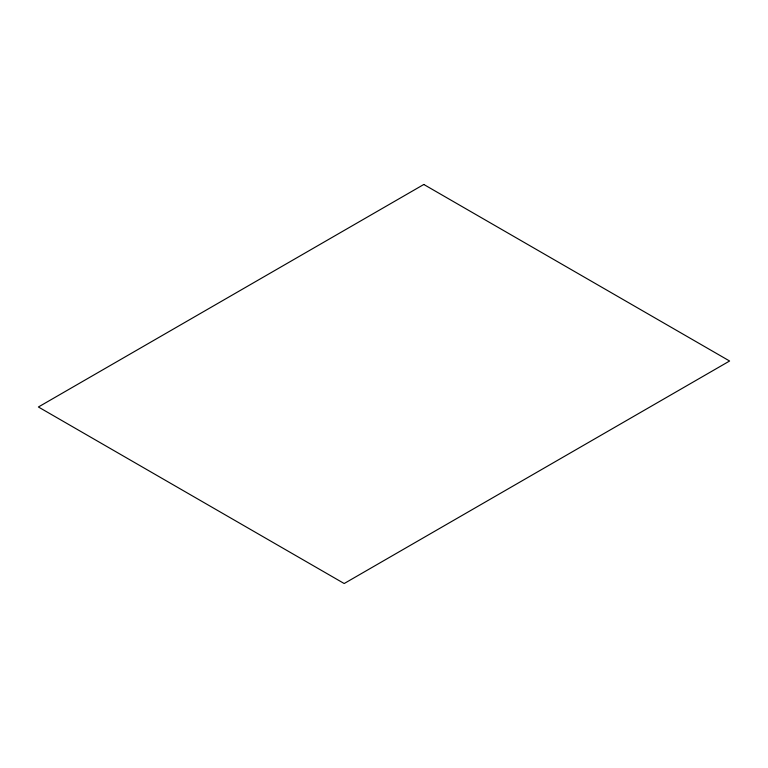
<?xml version="1.0" encoding="UTF-8"?>
<svg xmlns="http://www.w3.org/2000/svg" width="768" height="768" viewBox="0 0 768 768"><rect width="100%" height="100%" fill="white"/><g stroke="black" fill="none" stroke-linecap="round" stroke-linejoin="round"><path stroke-width="1.15" d="M423.811 184.474L38.4 406.992L344.189 583.526L729.6 361.008L423.811 184.474"/></g></svg>
